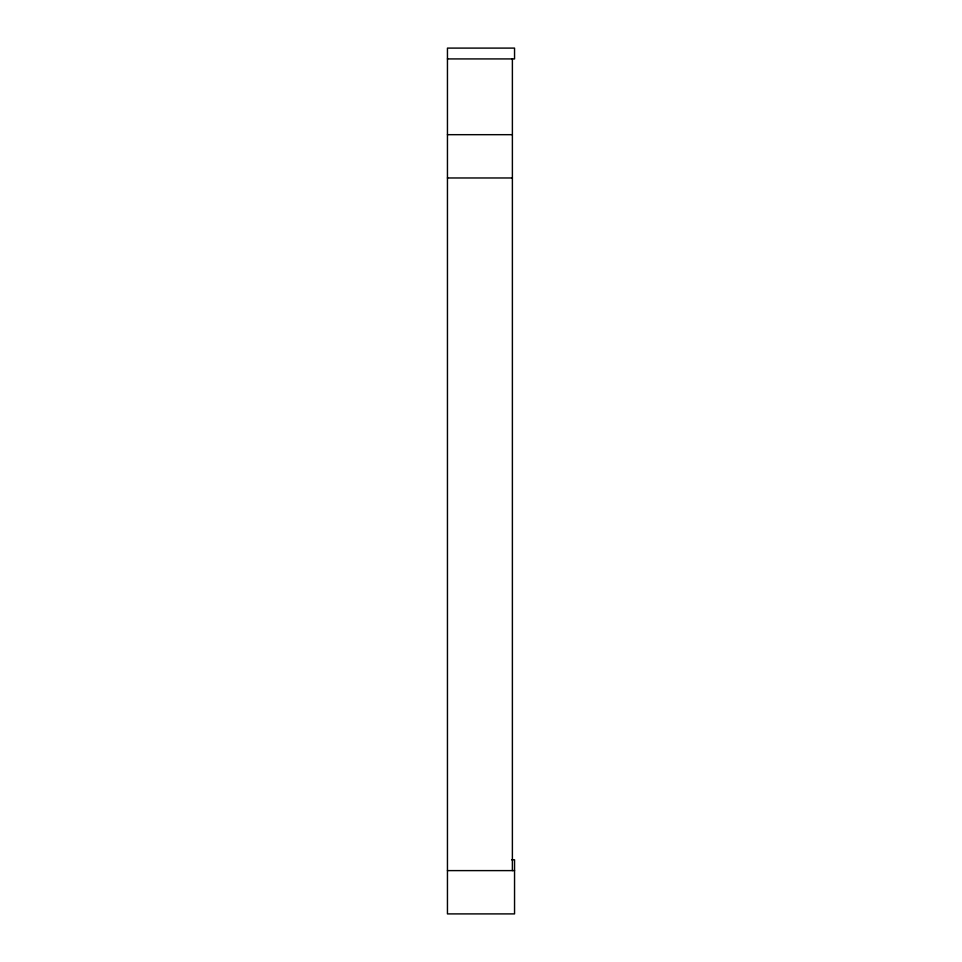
<?xml version="1.0" encoding="UTF-8"?>
<svg xmlns="http://www.w3.org/2000/svg" width="962" height="962" viewBox="0 0 962 962"><rect width="100%" height="100%" fill="white"/><g stroke="black" fill="none" stroke-linecap="round" stroke-linejoin="round"><path stroke-width="1.44" d="M447.45 58.922L514.55 58.922L514.55 48.1L447.45 48.1L447.45 913.9L514.55 913.9L514.55 859.787L511.616 859.787M447.45 134.68L512.385 134.68M447.45 177.97L512.385 177.97M447.45 870.61L514.55 870.61M512.385 58.622L512.385 870.61"/></g></svg>
